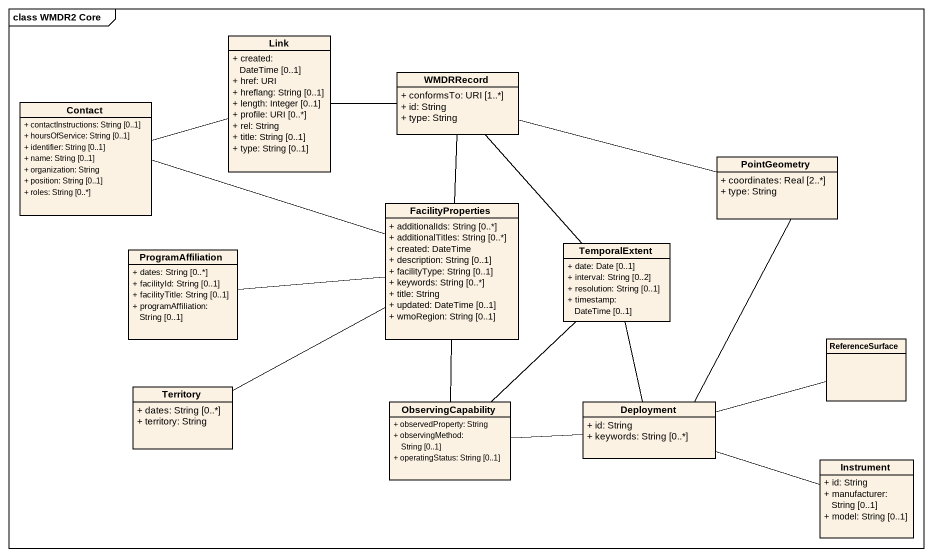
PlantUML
@startuml
mainframe class WMDR2 Core
hide circle
hide empty members
skinparam classAttributeIconSize 0
class Link {
  + created: DateTime [0..1]
  + href: URI
  + hreflang: String [0..1]
  + length: Integer [0..1]
  + profile: URI [0..*]
  + rel: String
  + title: String [0..1]
  + type: String [0..1]
}
class WMDRRecord {
  + conformsTo: URI [1..*]
  + id: String
  + type: String
}
class Contact {
  + contactInstructions: String [0..1]
  + hoursOfService: String [0..1]
  + identifier: String [0..1]
  + name: String [0..1]
  + organization: String
  + position: String [0..1]
  + roles: String [0..*]
}
class PointGeometry {
  + coordinates: Real [2..*]
  + type: String
}
class FacilityProperties {
  + additionalIds: String [0..*]
  + additionalTitles: String [0..*]
  + created: DateTime
  + description: String [0..1]
  + facilityType: String [0..1]
  + keywords: String [0..*]
  + title: String
  + updated: DateTime [0..1]
  + wmoRegion: String [0..1]
}
class ProgramAffiliation {
  + dates: String [0..*]
  + facilityId: String [0..1]
  + facilityTitle: String [0..1]
  + programAffiliation: String [0..1]
}
class TemporalExtent {
  + date: Date [0..1]
  + interval: String [0..2]
  + resolution: String [0..1]
  + timestamp: DateTime [0..1]
}
class ReferenceSurface
class Territory {
  + dates: String [0..*]
  + territory: String
}
class ObservingCapability {
  + observedProperty: String
  + observingMethod: String [0..1]
  + operatingStatus: String [0..1]
}
class Deployment {
  + id: String
  + keywords: String [0..*]
}
class Instrument {
  + id: String
  + manufacturer: String [0..1]
  + model: String [0..1]
}
WMDRRecord -left- Link
WMDRRecord -right- PointGeometry
WMDRRecord -- FacilityProperties
WMDRRecord -- TemporalExtent
Contact -right- Link
Contact -right- Link
FacilityProperties -left- Contact
FacilityProperties -left- ProgramAffiliation
FacilityProperties -left- Territory
FacilityProperties -- ObservingCapability
ObservingCapability -up- TemporalExtent
ObservingCapability -right- Deployment
Deployment -up- PointGeometry
Deployment -up- TemporalExtent
Deployment -right- ReferenceSurface
Deployment -right- Instrument
@enduml
